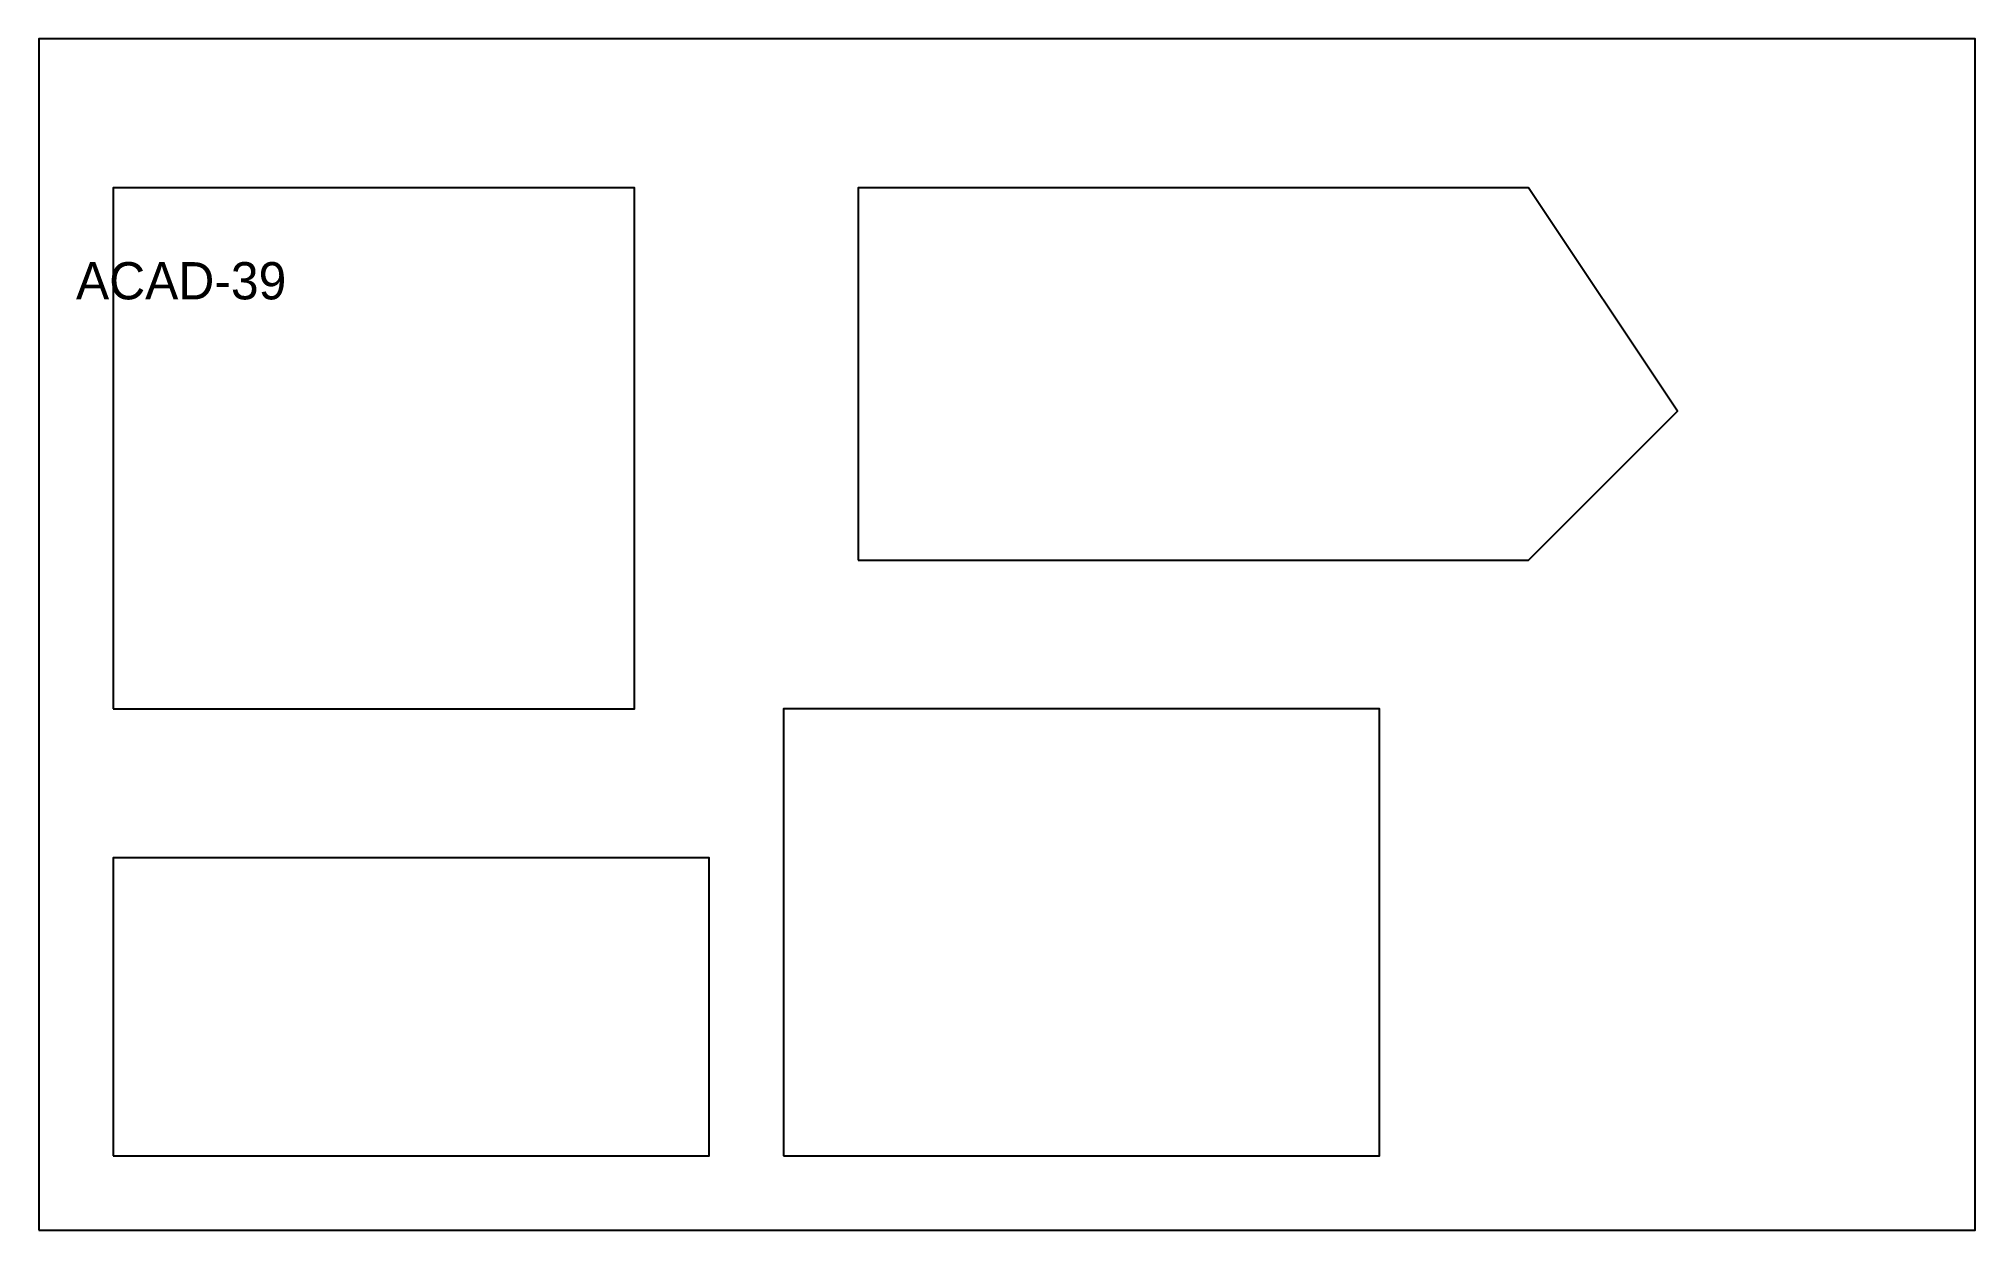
# Model space of a CAD drawing. Header units: metres. Extents: x 0 to 260, y 0 to 160.
import ezdxf

# ---------------------------------------------------------------- set-up
doc = ezdxf.new("R2010")
doc.units = ezdxf.units.M
doc.layers.add('ANNOTATION', color=7, linetype='Continuous')
doc.layers.add('OUTLINE', color=7, linetype='Continuous')

msp = doc.modelspace()

# ---------------------------------------------------------------- linework, layer by layer
at = {"layer": 'OUTLINE'}
for points in [[(0, 0), (260, 0), (260, 160), (0, 160)], [(10, 70), (80, 70), (80, 140), (10, 140)], [(110, 90), (200, 90), (220, 110), (200, 140), (110, 140)], [(100, 10), (180, 10), (180, 70), (100, 70)], [(10, 10), (90, 10), (90, 50), (10, 50)]]:
    msp.add_lwpolyline(points, close=True, dxfattribs=at)

# ---------------------------------------------------------------- texts
at = {"layer": 'ANNOTATION'}
msp.add_text('ACAD-39', height=5, dxfattribs=at).set_placement((5, 125))

doc.saveas('drawing.dxf')
